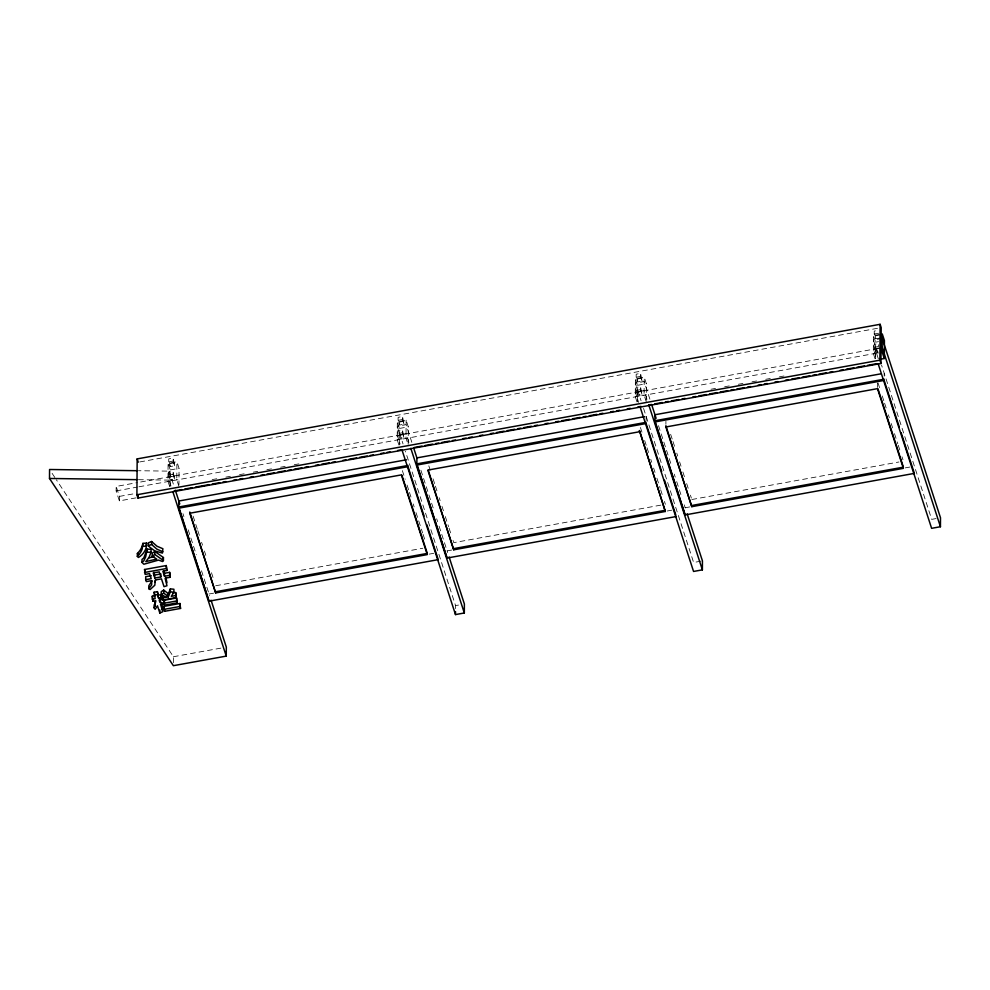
<?xml version="1.0" encoding="UTF-8"?>
<svg xmlns="http://www.w3.org/2000/svg" width="990" height="990" viewBox="0 0 990 990"><rect width="100%" height="100%" fill="white"/><g stroke="black" fill="none" stroke-linecap="round" stroke-linejoin="round"><path stroke-width="0.74" stroke-dasharray="4.95 3.71" d="M136.1 497.859L119.369 500.891L116.139 490.916L116.164 486.437L137.462 482.588M119.369 500.891L119.406 496.398L116.164 486.437M169.686 486.56L167.953 481.251L168.077 463.32L176.901 461.724L179.054 468.357L178.942 484.803M168.634 475.126L168.659 472.143L173.064 471.339L174.574 479.049L170.169 479.841L168.634 475.126L173.04 474.334L173.064 471.339M168.721 461.86L168.746 458.865L173.151 458.073L174.673 465.77L170.255 466.575L168.721 461.86L173.139 461.055L173.151 458.073M170.985 485.979L169.067 480.113L169.142 471.141L138.476 470.72M170.119 486.399L170.243 469.953L168.077 463.32M170.255 466.575L168.746 458.865M173.374 662.706L173.423 656.729L56.356 479.754M178.93 486.288L176.777 479.655L176.901 461.724M398.921 445.03L397.2 439.721L397.324 421.789L406.135 420.193L408.301 426.839L408.177 444.77L406.011 438.125L406.135 420.193M398.005 433.571L398.029 430.588L402.435 429.784L403.945 437.493L399.539 438.298L398.005 433.571L402.41 432.779L402.435 429.784M398.104 420.305L398.116 417.322L402.534 416.518L404.044 424.227L399.626 425.019L398.104 420.305L402.509 419.512L402.534 416.518M399.366 444.869L399.477 428.435L397.324 421.789M399.626 425.019L398.116 417.322M455.549 608.603L455.561 605.608L405.417 451.267M636.978 401.903L635.258 396.594L635.382 378.663L644.205 377.066L646.359 383.712L646.247 400.146M636.063 390.456L636.087 387.461L640.493 386.669L642.003 394.367L637.597 395.171L636.063 390.456L640.468 389.652L640.493 386.669M636.162 377.178L636.174 374.195L640.592 373.391L642.102 381.101L637.696 381.893L636.162 377.178L640.567 376.386L640.592 373.391M637.424 401.742L637.535 385.308L635.382 378.663M637.597 395.171L636.087 387.461M637.696 381.893L636.174 374.195M646.235 401.643L644.069 394.998L644.205 377.066M646.111 420.837L646.148 416.357M665.899 424.289L665.923 421.295M875.036 358.788L873.316 353.467L873.44 335.536L879.318 334.471M874.12 347.329L874.145 344.334L878.551 343.542L878.538 346.525L874.12 347.329L875.655 352.044L880.061 351.24M880.16 337.974L875.754 338.778L874.22 334.051L874.244 331.068L878.65 330.264M875.482 358.615L875.606 342.181L873.44 335.536M875.655 352.044L874.145 344.334M875.754 338.778L874.244 331.068M878.353 358.875L876.496 353.183L876.534 348.69L138.984 482.303M877.499 387.449L877.536 382.969M884.181 376.225L884.206 373.23M139.763 461.946L878.167 328.185M874.22 334.051L878.625 333.259M170.28 463.58L174.685 462.788M399.651 422.037L404.056 421.233M637.709 378.91L642.126 378.106M875.766 335.783L880.184 334.979M882.226 338.419L873.415 340.015L878.662 356.19M170.243 469.953L179.054 468.357M399.477 428.435L408.301 426.839M637.535 385.308L646.359 383.712M875.606 342.181L878.538 341.649M879.231 347.923L873.353 348.987L876.695 359.271M174.599 476.054L170.181 476.858L168.659 472.143M403.97 434.511L399.564 435.303L398.029 430.588M637.622 392.176L642.027 391.384M875.68 349.049L880.085 348.257M167.953 481.251L176.777 479.655M397.2 439.721L406.011 438.125M635.258 396.594L644.069 394.998M873.316 353.467L882.127 351.871M116.139 490.916L137.424 487.068M138.947 486.795L876.496 353.183M119.406 496.398L134.615 493.651M212.169 479.593L216.736 478.776M225.856 477.118L230.422 476.289M239.543 474.643L244.109 473.814M253.23 472.156L257.796 471.339M266.916 469.681L271.483 468.852M280.603 467.206L285.17 466.377M294.29 464.718L298.856 463.889M710.968 389.243L715.535 388.414M724.655 386.756L729.222 385.927M738.342 384.281L742.908 383.452M752.029 381.806L756.595 380.977M765.716 379.318L770.282 378.489M779.402 376.844L783.969 376.014M215.709 585.758L422.792 548.25M660.85 505.123L453.779 542.644L452.826 539.736M691.837 499.517L898.908 461.996M209.051 594L213.605 593.183M429.19 554.128L433.744 553.299M447.109 550.873L451.675 550.056M667.248 511.001L671.802 510.172M685.179 507.759L689.733 506.93M905.305 467.874L909.86 467.045M173.423 656.729L221.785 647.967M455.561 605.608L458.506 605.076M700.97 561.157L693.619 562.493L643.475 408.14M936.095 518.562L931.689 519.366L881.533 365.013M138.414 479.692L169.067 480.113M52.111 473.344L55.502 478.479M876.534 348.69L878.848 355.818M878.019 382.92L880.37 390.171M882.251 395.963L884.132 401.754M884.602 403.215L886.495 409.006M888.377 414.798L889.317 417.706M891.198 423.497L892.609 427.841M894.49 433.645L897.794 443.792M898.264 445.24L900.145 451.032M902.026 456.836L902.967 459.731M670.638 434.301L672.532 440.092M673.002 441.54L674.883 447.344M676.764 453.135L677.705 456.031M679.586 461.835L681.009 466.179M682.89 471.983L684.771 477.774M686.652 483.565L688.533 489.369M690.426 495.161L691.366 498.069M649.898 399.193L644.168 381.546L635.357 383.142L641.087 400.789M658.499 425.65L671.01 464.161M674.264 474.161L675.217 477.106M676.677 481.598L680.947 494.74M684.226 504.851L685.241 507.969M640.567 376.386L642.102 381.101M646.965 399.329L644.106 390.518L635.283 392.114L638.637 402.398M640.468 389.652L642.003 394.367M640.431 427.494L642.782 434.746M644.663 440.538L646.544 446.329M647.015 447.789L648.896 453.581M650.789 459.372L651.729 462.281M653.61 468.072L655.021 472.416M656.902 478.22L660.206 488.367M660.677 489.815L662.558 495.606M664.438 501.41L665.379 504.306M428.818 465.832L430.229 470.176M433.051 478.875L434.944 484.667M435.414 486.115L437.295 491.919M439.176 497.71L440.117 500.606M441.998 506.41L443.409 510.753M445.302 516.557L448.594 526.692M449.064 528.14L450.945 533.944M411.84 442.32L406.11 424.673L397.287 426.269L403.029 443.916M420.911 470.25L433.422 508.736M436.677 518.76L437.63 521.693M439.09 526.173L447.666 552.568M402.509 419.512L404.044 424.227M408.907 442.456L406.049 433.645L397.225 435.241L400.096 444.052M402.41 432.779L403.945 437.493M402.361 470.621L405.195 479.321M407.076 485.112L408.957 490.904M409.427 492.364L411.308 498.156M413.201 503.947L414.142 506.855M416.023 512.647L422.619 532.942M423.089 534.39L424.97 540.181M193.112 516.198L197.344 529.242M197.814 530.689L199.708 536.493M201.589 542.285L202.529 545.181M204.41 550.985L205.821 555.328M211.476 572.715L213.357 578.519M173.139 461.055L174.673 465.77M173.04 474.334L174.574 479.049M169.142 471.141L173.906 485.818M182.952 513.674L183.905 516.607M188.199 529.811L196.305 554.771M201.502 570.76L209.645 595.807"/><path stroke-width="1.49" d="M211.068 600.212L226.326 647.138L226.252 656.11L173.361 665.688L49.5 478.467L49.562 469.495L136.942 470.708M136.905 494.765L137.165 458.902L880.122 324.312L881.199 327.628L880.952 363.491L137.994 498.081L136.905 494.765L879.875 360.174L880.122 324.312M137.35 556.454L137.375 553.46A27.77 20.901 0.4 0 0 142.152 546.22L142.919 543.386L146.631 543.064C147.052 548.918 143.476 554.536 138.513 557.457L137.35 556.454A27.77 20.901 0.4 0 0 142.127 549.202L142.919 543.386M137.994 498.081L138.006 495.099M141.991 562.394L142.016 559.412L143.736 558.026L147.213 549.153L151.062 549.302L151.037 552.296L148.983 557.556L145.802 561.577L156.705 559.078L152.225 556.108L152.25 553.125L154.836 551.48L163.449 557.543L163.424 560.538L162.57 561.528L158.561 560.093L143.81 564.238L141.991 562.394L143.723 561.021L145.641 556.9L147.213 549.153M169.674 572.344L170.28 577.257L165.12 578.197L166.963 585.758L164.018 586.649L161.481 578.853L155.368 579.954L154.799 585.251L150.109 589.545L148.809 588.716L151.631 584.942L151.755 580.61L146.31 581.6L145.679 579.67L151.21 578.667L149.564 573.606L145.146 574.41L144.54 569.498L166.246 565.562L166.852 570.475L162.843 571.205L164.488 576.267L169.649 575.326L169.674 572.344L164.513 573.272L164.488 576.267M145.679 579.67L145.703 576.687L151.235 575.685M148.463 545.762L148.488 542.768L151.619 541.505L156.977 546.22L162.892 548.732L162.422 553.088L154.799 550.898L149.886 547.272L148.463 545.762L151.606 544.5L156.952 549.202L162.88 551.727M148.809 588.716L148.834 585.721L151.94 580.944M151.606 544.5L151.619 541.505M161.358 599.024L164.266 600.695L164.253 603.69L163.672 604.741L160.442 603.974L162.805 611.709L159.835 613.045L157.484 605.793L155.121 609.333L154.131 607.835L155.875 600.831L152.868 601.128L152.274 596.228L155.195 595.708M152.868 601.128L152.274 596.228M154.131 607.835L155.22 601.524M152.25 599.222L155.183 598.69L154.081 592.243L157.422 591.636L158.524 598.084L161.11 597.614L161.222 591.649L163.697 590.102L168.04 593.394L167.446 597.032L168.312 596.883L170.342 591.871L170.367 588.877L173.906 589.248L173.894 592.23L171.295 596.339L175.663 595.547L175.688 592.552L172.767 593.084M163.424 560.538L154.811 554.462L154.836 551.48M154.873 575.029L160.875 573.94L160.85 576.923L154.848 578.011L153.982 572.307M158.524 598.084L157.422 591.636M164.253 603.69L159.724 601.796L159.749 598.802M159.835 613.045L159.86 610.05M159.724 601.796L159.143 599.99L161.729 599.519L161.123 594.631L163.684 593.097L163.697 590.102M162.818 599.977L162.199 595.002L162.818 599.977L176.307 597.527L175.688 592.552M163.981 609.37L163.994 606.375L179.933 603.492L180.551 608.429L164.612 611.313L163.981 609.37L179.92 606.486L179.933 603.492M164.414 603.17L164.439 600.188L176.579 597.985L177.185 602.873L165.033 605.076L164.414 603.17L176.567 600.98L176.579 597.985M164.612 611.313L163.994 606.375M166.852 570.475L166.246 565.562M168.312 596.883L168.337 593.889L170.367 588.877M426.913 524.774L438.248 559.647L209.001 601.178L178.794 508.179L178.844 501.014L406.568 459.756M189.771 513.228L189.771 512.028L215.659 592.936L427.272 554.598L401.371 474.891L189.771 513.228L215.659 592.936M209.001 601.178L178.794 506.991L408.041 465.461M676.306 516.52L447.059 558.051L416.852 465.053L416.901 457.887L644.626 416.629M447.059 558.051L416.852 463.864L646.099 422.334M665.33 511.483L639.441 430.576L665.33 511.483L453.717 549.809L428.299 470.361M449.101 556.974L464.384 604.011L464.322 612.983L455.499 614.58L455.524 611.585M901.148 432.717L914.364 473.393L685.13 514.924L654.91 421.938L654.959 414.761L881.162 373.787M665.886 426.975L665.886 425.787L691.787 506.682L903.387 468.357L877.487 388.649L665.886 426.975L691.787 506.682M685.13 514.924L654.922 420.738L884.157 379.207M640.06 406.816L693.557 571.453L702.38 569.856L702.442 560.897L687.159 513.847M884.293 358.516L884.416 340.585L882.263 333.939L882.127 351.871L884.293 358.516L879.887 359.308M878.13 363.689L931.615 528.326L940.438 526.73L940.5 517.77L882.226 338.419M155.64 579.818L154.824 582.256M145.901 545.354L146.631 543.064M166.976 582.776L165.974 577.776M163.697 601.747L164.266 600.695M162.595 558.546L163.449 557.543M162.125 609.555L162.793 608.169L161.395 603.863M152.225 556.108L154.811 554.462M148.55 557.964L153.995 556.714M174.116 490.966L181.727 489.592M184.759 489.035L192.369 487.662M195.414 487.105L209.1 484.63M212.132 484.085L219.743 482.699M222.787 482.155L225.819 481.598M233.43 480.224L236.474 479.667M239.506 479.123L242.55 478.566M250.161 477.192L253.192 476.648M260.803 475.262L263.847 474.717M266.879 474.161L274.49 472.787M277.534 472.23L285.132 470.856M288.177 470.312L291.221 469.755M294.253 469.198L301.863 467.825M304.908 467.28L307.94 466.723M315.55 465.35L318.594 464.793M321.626 464.248L329.237 462.862M332.281 462.318L335.313 461.761M342.924 460.387L345.968 459.843M349 459.286L356.61 457.912M359.642 457.355L367.253 455.982M370.297 455.425L373.329 454.88M380.94 453.507L383.984 452.95M387.016 452.405L390.06 451.848M397.671 450.475L400.703 449.918M414.389 447.443L422 446.069M425.044 445.512L432.642 444.139M435.687 443.582L438.731 443.037M441.763 442.481L449.373 441.107M452.418 440.55L455.45 440.006M463.06 438.62L466.104 438.075M469.136 437.518L472.18 436.974M479.791 435.6L482.823 435.043M490.434 433.67L493.478 433.113M496.51 432.568L504.12 431.182M507.165 430.638L514.763 429.264M517.807 428.707L520.851 428.163M523.883 427.606L531.494 426.232M534.538 425.675L537.57 425.131M545.181 423.745L548.225 423.2M555.823 421.827L558.867 421.27M561.912 420.713L569.51 419.339M572.554 418.795L580.152 417.409M583.197 416.864L586.241 416.307M589.273 415.763L596.883 414.377M599.928 413.832L602.96 413.275M610.57 411.902L613.614 411.357M616.646 410.8L619.691 410.256M627.301 408.87L630.333 408.325M637.944 406.94L640.988 406.395M648.586 405.021L651.63 404.464M654.675 403.92L662.273 402.534M665.317 401.989L668.361 401.433M671.393 400.888L679.004 399.502M682.048 398.958L685.08 398.401M692.691 397.027L695.735 396.47M698.767 395.926L706.377 394.552M709.422 393.995L717.02 392.622M720.064 392.065L727.662 390.691M730.707 390.134L733.751 389.59M736.795 389.033L744.393 387.659M747.438 387.115L750.482 386.558M758.08 385.184L761.124 384.627M764.169 384.083L767.201 383.526M774.811 382.152L777.855 381.596M785.454 380.222L788.498 379.665M791.542 379.121L799.14 377.747M802.185 377.19L809.783 375.816M812.827 375.26L815.871 374.715M818.903 374.158L826.514 372.785M829.558 372.228L832.59 371.683M840.201 370.31L843.245 369.753M846.277 369.208L853.887 367.822M856.932 367.278L864.53 365.892M867.574 365.347L876.695 363.689M178.794 508.179L408.029 466.661L424.079 516.062M416.852 465.053L646.086 423.534L661.666 471.475M654.91 421.938L884.157 380.407L899.254 426.9M639.429 431.764L427.829 470.101L453.717 549.809M144.515 572.492L166.221 568.557M154.056 595.238L157.398 594.631M158.549 595.101L161.123 594.631L166.394 597.23L162.174 597.985M167.471 594.05L168.337 593.889M215.672 591.735L427.284 553.41L401.853 475.15M453.729 548.621L665.342 510.283M691.787 505.494L903.4 467.156L877.969 388.897M142.894 546.369L146.607 546.059M49.5 478.467L136.88 479.667M147.201 552.148L151.037 552.296M170.342 591.871L173.894 592.23M168.015 596.388L163.684 593.097M137.375 553.46L138.538 554.474M154.155 604.841L155.145 606.35M882.164 347.391L940.438 526.73M879.875 360.174L880.952 363.491M651.816 405.071L656.11 418.3M648.883 405.219L702.38 569.856M664.5 480.2L675.836 515.072M413.746 448.198L417.099 458.481M410.825 448.334L464.322 612.983M402.002 449.943L455.499 614.58M175.329 490.211L179.784 503.922M172.891 491.844L226.252 656.11M137.165 458.902L138.241 462.219M179.92 606.486L180.551 608.429M169.649 575.326L170.28 577.257M175.663 595.547L176.307 597.527M176.567 600.98L177.185 602.873M163.684 570.747L164.513 573.272M160.85 576.923L159.204 571.861L153.203 572.95L154.848 578.011M161.11 597.614L161.729 599.519M154.081 592.243L154.824 594.544M144.54 569.498L145.159 571.428"/></g></svg>
